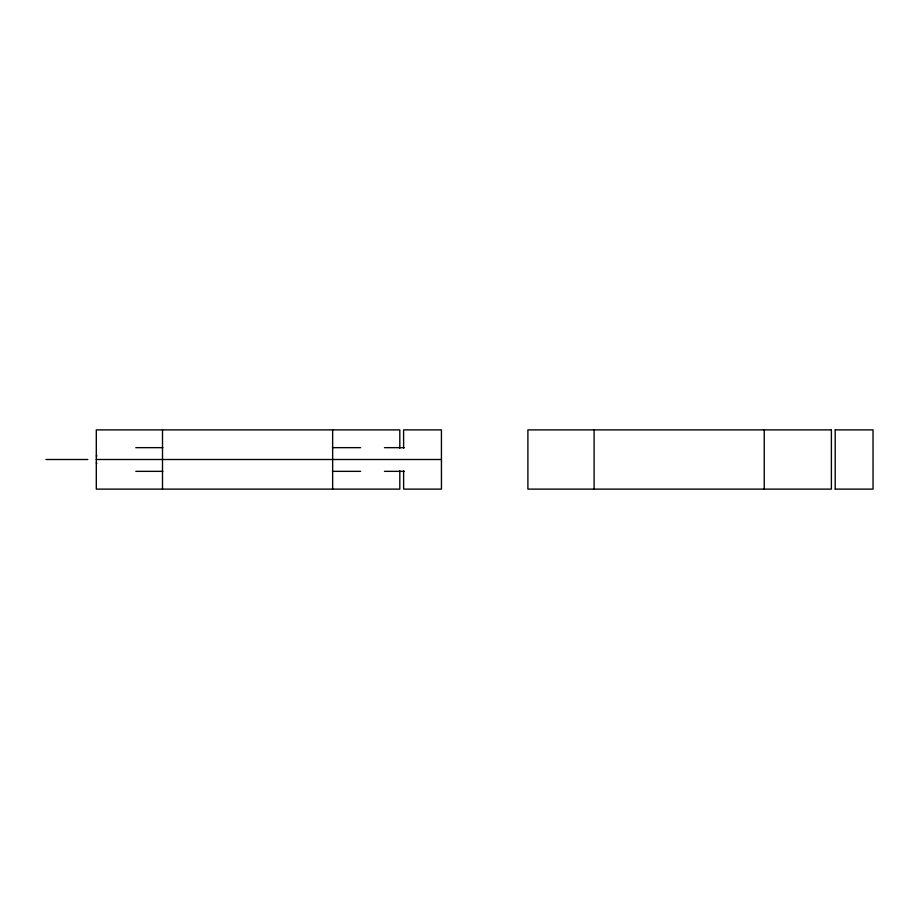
<?xml version="1.0" encoding="UTF-8"?>
<svg xmlns="http://www.w3.org/2000/svg" width="919" height="919" viewBox="0 0 919 919"><rect width="100%" height="100%" fill="white"/><g stroke="black" fill="none" stroke-linecap="round" stroke-linejoin="round"><path stroke-width="1.38" d="M835.222 429.885L873.027 429.885L873.05 489.115L835.222 489.115M135.794 447.656L162.893 447.656M332.46 447.656L360.627 447.656M384.487 447.656L404.337 447.656M96.311 455.904L96.932 455.904M45.95 459.5L87.856 459.5M96.3 459.5L441.453 459.5M96.311 463.096L96.932 463.096M135.794 471.344L162.893 471.344M332.46 471.344L360.627 471.344M384.487 471.344L404.337 471.344M835.199 429.885L835.199 489.115M764.24 429.885L764.24 489.115M594.099 429.885L594.099 489.115M403.602 448.219L403.602 429.885L441.43 429.885L441.453 489.115L403.625 489.115L403.602 470.781M399.811 448.219L399.811 429.885L96.3 429.885L96.3 489.115L399.811 489.115L399.811 470.781M332.644 429.885L332.644 489.115M162.502 429.885L162.502 489.115M831.396 429.885L527.897 429.885L527.897 489.115L831.396 489.115L831.396 429.885"/></g></svg>
